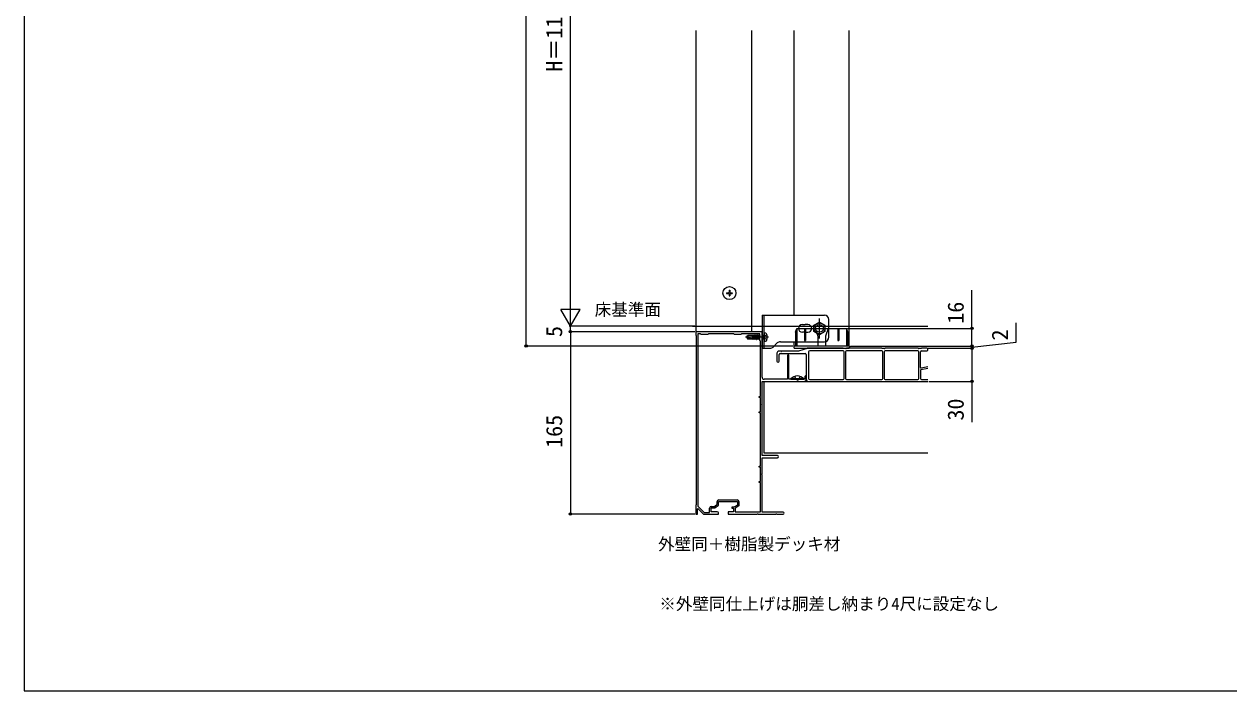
# Model space of a CAD drawing. Units: millimetres, scale not verified. Extents: x -875 to 875, y -1303 to 1295.
# Drawn here: x -875 to 216, y -1303 to -699 of the extents above; entities that cross this region are included whole.
import ezdxf
from ezdxf.enums import TextEntityAlignment as Align

# ---------------------------------------------------------------- set-up
doc = ezdxf.new("R2010")
doc.units = ezdxf.units.MM
doc.header["$LTSCALE"] = 8
for name, color, linetype in [('0-1_USER1', 3, 'Continuous'), ('0-2_YKK_11', 7, 'Continuous'), ('0-3_YKK_12', 2, 'Continuous'), ('0-4_YKK_13', 4, 'Continuous'), ('0-5_YKK_D', 6, 'Continuous'), ('0-6_YKK_ZWAK', 7, 'Continuous')]:
    doc.layers.add(name, color=color, linetype=linetype)
doc.styles.add('ＭＳ ゴシック', font='')
doc.styles.get('ＭＳ ゴシック').set_extended_font_data('MS Gothic')

msp = doc.modelspace()

# ---------------------------------------------------------------- linework, layer by layer
at = {"layer": '0-2_YKK_11'}
for p, q in [((-167, -1020.7), (-167, -1018.3)), ((-246.1, -1129.9), (-229.4, -1129.9))]:
    msp.add_line(p, q, dxfattribs=at)
for points in [[(-207, -1018.7), (-207, -977.7), (-228.542, -977.7), (-228.725, -977.82), (-229.275, -977.82), (-229.458, -977.7), (-249.542, -977.7), (-249.725, -977.82), (-250.275, -977.82), (-250.458, -977.7), (-258.542, -977.7), (-258.725, -977.82), (-259.275, -977.82), (-259.458, -977.7), (-267, -977.7), (-267, -980.7), (-266.7, -981)], [(-266.7, -981), (-266.7, -1134.4), (-267, -1134.7), (-267, -1142.7), (-265.5, -1142.7), (-265.5, -1137.8), (-265.132, -1137.646), (-260, -1142.7), (-246.5, -1142.7), (-246.5, -1141.7)], [(-265.1, -979.5), (-265.1, -1135.572), (-259.386, -1141.2), (-254.4, -1141.2), (-254.4, -1137.2)], [(-227.9, -1131.4), (-227.9, -1135.254), (-231.4, -1137.254), (-231.4, -1140.7), (-208.5, -1140.7), (-208.5, -1114.2), (-209.5, -1114.2), (-209.5, -1113.2), (-208.5, -1113.2), (-208.5, -1100.2), (-209.5, -1100.2), (-209.5, -1099.2), (-208.5, -1099.2), (-208.5, -1051.2), (-209.5, -1051.2), (-209.5, -1050.2), (-208.5, -1050.2), (-208.5, -1037.2), (-209.5, -1037.2), (-209.5, -1036.2), (-208.5, -1036.2), (-208.5, -986.2), (-209, -985.7), (-209, -979.7), (-225.5, -979.7), (-226, -980.2), (-232, -980.2), (-232.7, -979.5), (-246.8, -979.5), (-247, -979.7), (-255.5, -979.7), (-256, -980.2), (-262, -980.2), (-262.7, -979.5), (-265.1, -979.5)], [(-184, -999.4), (-184, -1020.7), (-205, -1020.7)], [(-168.2, -1018.3), (-168.2, -1020.7), (-174.542, -1020.7), (-174.725, -1020.82), (-175.275, -1020.82), (-175.458, -1020.7), (-182.6, -1020.7), (-182.6, -999.4)], [(-193, -1089.7), (-207, -1089.7), (-207, -1044.158), (-207.12, -1043.975), (-207.12, -1043.425), (-207, -1043.242), (-207, -1022.7), (-169, -1022.7)], [(-187.8, -1141.1), (-207, -1141.1), (-207, -1107.158), (-207.12, -1106.975), (-207.12, -1106.425), (-207, -1106.242), (-207, -1091.7), (-193, -1091.7)], [(-247.5, -1140.7), (-253.1, -1140.7), (-253.1, -1137), (-249.6, -1137), (-246.3, -1134.5), (-246.3, -1131.2), (-229.2, -1131.2), (-229.2, -1134.5), (-232.525, -1136.4), (-234.2, -1136.4), (-234.2, -1137.3), (-232.7, -1137.3), (-232.7, -1140.7), (-237.5, -1140.7), (-237.5, -1142.7), (-211.458, -1142.7), (-211.275, -1142.58), (-210.725, -1142.58), (-210.542, -1142.7), (-194.458, -1142.7), (-194.275, -1142.58), (-193.725, -1142.58), (-193.542, -1142.7), (-187.8, -1142.7)], [(-252.9, -1135.7), (-250.037, -1135.7), (-247.6, -1133.854), (-247.6, -1131.4)]]:
    msp.add_lwpolyline(points, dxfattribs=at)
for centre, radius, start, end in [((-183.3, -999.4), 0.7, 90.00001, 179.99999), ((-183.3, -999.4), 0.7, 0.00001, 89.99999), ((-205, -1018.7), 2, 180.00001, 269.99999), ((-169, -1020.7), 2, 270.00001, 359.99999), ((-167.6, -1018.3), 0.6, 90.00001, 179.99999), ((-167.6, -1018.3), 0.6, 0.00001, 89.99999), ((-193, -1090.7), 1, 0.00001, 89.99999), ((-193, -1090.7), 1, 270.00001, 359.99999), ((-246.1, -1131.4), 1.5, 90.00001, 179.99999), ((-229.4, -1131.4), 1.5, 0.00001, 89.99999), ((-252.9, -1137.2), 1.5, 90.00001, 179.99999), ((-247.5, -1141.7), 1, 0.00001, 89.99999), ((-187.8, -1141.9), 0.8, 0.00001, 89.99999), ((-187.8, -1141.9), 0.8, 270.00001, 359.99999)]:
    msp.add_arc(centre, radius, start, end, dxfattribs=at)
at = {"layer": '0-3_YKK_12'}
for p, q in [((-216.5, -705.224), (-216.5, -977.7)), ((-178, -962.7), (-178, -705.224)), ((-128, -990.7), (-128, -705.224)), ((-270.006, -972.7), (-57, -972.7)), ((-178, -990.7), (-178, -986.7)), ((-205, -1022.7), (-57, -1022.7))]:
    msp.add_line(p, q, dxfattribs=at)
for points in [[(-216.5, -977.7), (-266.5, -977.7), (-266.5, -705.224)], [(-57, -1087.7), (-205, -1087.7), (-205, -1022.7)]]:
    msp.add_lwpolyline(points, dxfattribs=at)
at = {"layer": '0-4_YKK_13'}
for p, q in [((-239, -942.35), (-239, -943.05)), ((-239, -942.35), (-237.35, -942.35)), ((-239, -943.05), (-237.35, -943.05)), ((-236.85, -940.2), (-236.15, -940.2)), ((-236.85, -940.2), (-236.85, -941.85)), ((-236.85, -943.55), (-236.85, -945.2)), ((-236.85, -945.2), (-236.15, -945.2)), ((-236.15, -940.2), (-236.15, -941.85)), ((-236.15, -943.55), (-236.15, -945.2)), ((-235.65, -942.35), (-234, -942.35)), ((-235.65, -943.05), (-234, -943.05)), ((-234, -942.35), (-234, -943.05)), ((-207, -962.7), (-150.5, -962.7)), ((-207, -962.7), (-207, -992.7)), ((-205, -992.7), (-205, -962.7)), ((-155, -983.7), (-155, -965.7)), ((-146.5, -982.7), (-146.5, -966.7)), ((-221, -982.7), (-219.938, -981)), ((-215.5, -981), (-219.938, -981)), ((-215.5, -984.4), (-215.5, -981)), ((-215.3, -981.225), (-215.5, -981)), ((-214.871, -984.8), (-215.5, -981.455)), ((-215.3, -981.225), (-214.722, -981.225)), ((-214.51, -984.175), (-215.3, -981.225)), ((-214.722, -981.225), (-213.932, -984.175)), ((-213.571, -984.8), (-214.361, -980.6)), ((-213.471, -984.8), (-214.261, -980.6)), ((-213.9, -981.225), (-214.261, -980.6)), ((-213.11, -984.175), (-213.9, -981.225)), ((-213.9, -981.225), (-213.322, -981.225)), ((-213.322, -981.225), (-212.532, -984.175)), ((-212.171, -984.8), (-212.961, -980.6)), ((-212.071, -984.8), (-212.861, -980.6)), ((-212.5, -981.225), (-212.861, -980.6)), ((-211.71, -984.175), (-212.5, -981.225)), ((-212.5, -981.225), (-211.922, -981.225)), ((-211.922, -981.225), (-211.561, -980.6)), ((-211.922, -981.225), (-211.132, -984.175)), ((-210.771, -984.8), (-211.561, -980.6)), ((-211.561, -980.6), (-211.461, -980.6)), ((-210.671, -984.8), (-211.461, -980.6)), ((-211.1, -981.225), (-211.461, -980.6)), ((-210.31, -984.175), (-211.1, -981.225)), ((-211.1, -981.225), (-210.522, -981.225)), ((-210.522, -981.225), (-210.161, -980.6)), ((-210.522, -981.225), (-209.732, -984.175)), ((-209.371, -984.8), (-210.161, -980.6)), ((-210.161, -980.6), (-210.061, -980.6)), ((-209.271, -984.8), (-210.061, -980.6)), ((-209.7, -981.225), (-210.061, -980.6)), ((-209, -983.838), (-209.7, -981.225)), ((-209.7, -981.225), (-209.122, -981.225)), ((-209.122, -981.225), (-209, -981.014)), ((-209.122, -981.225), (-209, -981.679)), ((-206.9, -981.225), (-206.322, -981.225)), ((-206.322, -981.225), (-205.961, -980.6)), ((-206.322, -981.225), (-205.532, -984.175)), ((-205.961, -980.6), (-205.861, -980.6)), ((-205.5, -983.049), (-205.961, -980.6)), ((-205.5, -981.225), (-205.861, -980.6)), ((-205.5, -982.517), (-205.861, -980.6)), ((-205.4, -981), (-205.5, -981)), ((-205.5, -984.4), (-205.5, -981)), ((-204.364, -981.442), (-205.033, -982.7)), ((-203.521, -979.096), (-205, -978.7)), ((-205, -978.7), (-205, -986.7)), ((-202.433, -980.5), (-204.364, -981.442)), ((-176.7, -977.997), (-175.5, -974.7)), ((-176.7, -977.997), (-176.7, -990.7)), ((-175.5, -974.7), (-175.5, -990.7)), ((-175.5, -974.7), (-159, -974.7)), ((-170.5, -971.2), (-168, -971.2)), ((-168, -978.2), (-170.5, -978.2)), ((-168.5, -974.7), (-168.5, -985.7)), ((-165.501, -971.2), (-168, -971.2)), ((-168, -978.2), (-165.501, -978.2)), ((-167.5, -974.7), (-167.5, -985.7)), ((-164, -974.7), (-146, -974.7)), ((-159, -974.7), (-156.5, -981.7)), ((-147, -974.7), (-149.5, -981.7)), ((-138.5, -974.7), (-138.5, -985.7)), ((-137.5, -974.7), (-137.5, -985.7)), ((-129.3, -977.997), (-130.5, -974.7)), ((-129.3, -977.997), (-129.3, -990.7)), ((-201.2, -982.7), (-222, -982.7)), ((-221, -982.7), (-219.938, -984.4)), ((-220.773, -982.604), (-215.5, -984.017)), ((-215.5, -984.4), (-219.938, -984.4)), ((-214.971, -984.8), (-215.5, -981.986)), ((-215.5, -983.545), (-215.332, -984.175)), ((-215.5, -984.175), (-215.332, -984.175)), ((-215.332, -984.175), (-214.971, -984.8)), ((-214.971, -984.8), (-214.871, -984.8)), ((-214.51, -984.175), (-214.871, -984.8)), ((-214.51, -984.175), (-213.932, -984.175)), ((-213.932, -984.175), (-213.571, -984.8)), ((-213.571, -984.8), (-213.471, -984.8)), ((-213.11, -984.175), (-213.471, -984.8)), ((-213.11, -984.175), (-211.132, -984.175)), ((-212.532, -984.175), (-212.171, -984.8)), ((-212.171, -984.8), (-212.071, -984.8)), ((-211.71, -984.175), (-212.071, -984.8)), ((-210.31, -984.175), (-210.671, -984.8)), ((-210.31, -984.175), (-209.732, -984.175)), ((-209.732, -984.175), (-209.371, -984.8)), ((-209.371, -984.8), (-209.271, -984.8)), ((-209, -984.332), (-209.271, -984.8)), ((-206.471, -984.8), (-207, -981.986)), ((-206.571, -984.8), (-207, -982.518)), ((-207, -983.919), (-206.932, -984.175)), ((-207, -984.175), (-206.932, -984.175)), ((-206.11, -984.175), (-206.471, -984.8)), ((-206.11, -984.175), (-205.5, -984.175)), ((-205.4, -984.4), (-205.5, -984.4)), ((-203.521, -986.304), (-205, -986.7)), ((-193.172, -987.872), (-196.829, -991.528)), ((-190.343, -986.7), (-150.5, -986.7)), ((-178.2, -990.7), (-178.2, -991.7)), ((-127.8, -990.7), (-178.2, -990.7)), ((-168.5, -985.7), (-167.5, -985.7)), ((-156.5, -981.7), (-156.5, -990.7)), ((-149.5, -981.7), (-149.5, -990.7)), ((-138.5, -985.7), (-137.5, -985.7)), ((-127.8, -990.7), (-127.8, -991.7)), ((-207, -992.7), (-199.657, -992.7)), ((-193.5, -997.2), (-193.5, -1004.2)), ((-190.02, -995.2), (-191.5, -995.2)), ((-191.5, -1004.2), (-191.5, -998.4)), ((-190.5, -997.4), (-168, -997.4)), ((-174.077, -995.2), (-188.981, -995.2)), ((-177.2, -992.7), (-128.8, -992.7)), ((-166.073, -992.723), (-173.927, -995.177)), ((-167, -998.4), (-167, -1020.7)), ((-133.574, -992.7), (-165.924, -992.7)), ((-164.8, -995.9), (-164.8, -1019.9)), ((-133.6, -994.9), (-163.8, -994.9)), ((-133.071, -992.829), (-133.43, -992.721)), ((-131.074, -992.85), (-132.927, -992.85)), ((-132.6, -1019.9), (-132.6, -995.9)), ((-131.4, -995.9), (-131.4, -1019.9)), ((-130.571, -992.721), (-130.93, -992.829)), ((-98.574, -992.7), (-130.427, -992.7)), ((-98.6, -994.9), (-130.4, -994.9)), ((-98.071, -992.829), (-98.43, -992.721)), ((-96.074, -992.85), (-97.927, -992.85)), ((-97.6, -1019.9), (-97.6, -995.9)), ((-96.4, -995.9), (-96.4, -1019.9)), ((-95.571, -992.721), (-95.93, -992.829)), ((-65.824, -992.7), (-95.427, -992.7)), ((-66, -994.9), (-95.4, -994.9)), ((-65.321, -992.829), (-65.68, -992.721)), ((-63.324, -992.85), (-65.177, -992.85)), ((-65, -1019.9), (-65, -995.9)), ((-63.5, -1010.09), (-63.5, -995.9)), ((-62.821, -992.721), (-63.18, -992.829)), ((-57.5, -992.7), (-62.677, -992.7)), ((-62.5, -994.9), (-57.5, -994.9)), ((-57, -994.4), (-57, -993.2)), ((-63.5, -1012.64), (-63.5, -1019.9)), ((-57, -1010.93), (-63.098, -1012.149)), ((-57, -1009.4), (-62.902, -1010.58)), ((-180.9, -1020.452), (-180.9, -1020.7)), ((-169.1, -1020.452), (-180.9, -1020.452)), ((-180.9, -1020.7), (-169.1, -1020.7)), ((-177.5, -1018.117), (-176.145, -1020.835)), ((-175, -1021.444), (-176.145, -1020.835)), ((-175, -1021.444), (-173.855, -1020.835)), ((-172.5, -1018.117), (-173.855, -1020.835)), ((-169.1, -1020.452), (-169.1, -1020.7)), ((-165, -1022.7), (-57, -1022.7)), ((-163.8, -1020.9), (-133.6, -1020.9)), ((-130.4, -1020.9), (-98.6, -1020.9)), ((-95.4, -1020.9), (-66, -1020.9)), ((-62.5, -1020.9), (-57, -1020.9))]:
    msp.add_line(p, q, dxfattribs=at)
msp.add_lwpolyline([(-155, -980.474), (-160, -977.587), (-160, -971.813), (-155, -968.927), (-150, -971.813), (-150, -977.587)], close=True, dxfattribs=at)
for points in [[(-214.722, -981.225), (-214.361, -980.6), (-214.261, -980.6)], [(-213.322, -981.225), (-212.961, -980.6), (-212.861, -980.6)], [(-206.11, -984.175), (-206.9, -981.225), (-207, -981.052)], [(-147, -974.7), (-130.5, -974.7), (-130.5, -990.7)], [(-211.132, -984.175), (-210.771, -984.8), (-210.671, -984.8)], [(-206.932, -984.175), (-206.571, -984.8), (-206.471, -984.8)], [(-202.433, -984.9), (-204.364, -983.958), (-205.033, -982.7)]]:
    msp.add_lwpolyline(points, dxfattribs=at)
for centre, radius in [((-236.5, -942.7), 5.9), ((-155, -974.7), 5), ((-155, -974.7), 3.5)]:
    msp.add_circle(centre, radius, dxfattribs=at)
for centre, radius, start, end in [((-237.35, -941.85), 0.5, 270, 0), ((-237.35, -943.55), 0.5, 0, 90), ((-235.65, -941.85), 0.5, 180, 270), ((-235.65, -943.55), 0.5, 90, 180), ((-150.5, -966.7), 4, 0, 90), ((-221.908, -982.54), 2.5, 350.31336, 38.01351), ((-205.4, -980.6), 0.4, 270, 0), ((-203.883, -980.449), 1.4, 14.32332, 75), ((-212.7, -982.7), 10.5, 345.67668, 14.32332), ((-170.5, -974.7), 3.5, 90, 270), ((-165.501, -974.7), 3.5, 270, 90), ((-220.825, -982.797), 0.2, 75, 148), ((-205.4, -984.8), 0.4, 0, 90), ((-203.883, -984.951), 1.4, 285, 345.67668), ((-199.657, -988.7), 4, 270, 314.99992), ((-190.343, -990.7), 4, 90, 134.99992), ((-177.2, -991.7), 1, 180, 270), ((-150.5, -982.7), 4, 270, 0), ((-128.8, -991.7), 1, 270, 0), ((-191.5, -997.2), 2, 90, 180), ((-190.5, -998.4), 1, 90, 180), ((-190.02, -995.5), 0.3, 30, 90), ((-189.5, -995.2), 0.3, 210, 330), ((-188.981, -995.5), 0.3, 90, 150), ((-174.077, -994.7), 0.5, 270, 287.35402), ((-168, -998.4), 1, 0, 90), ((-165.924, -993.2), 0.5, 90, 107.35402), ((-163.8, -995.9), 1, 90, 180), ((-133.6, -995.9), 1, 0, 90), ((-133.574, -993.2), 0.5, 73.30076, 90), ((-132.927, -992.35), 0.5, 253.30076, 270), ((-130.4, -995.9), 1, 90, 180), ((-131.074, -992.35), 0.5, 270, 286.69924), ((-130.427, -993.2), 0.5, 90, 106.69924), ((-98.6, -995.9), 1, 0, 90), ((-98.574, -993.2), 0.5, 73.30076, 90), ((-97.927, -992.35), 0.5, 253.30076, 270), ((-95.4, -995.9), 1, 90, 180), ((-96.074, -992.35), 0.5, 270, 286.69924), ((-95.427, -993.2), 0.5, 90, 106.69924), ((-66, -995.9), 1, 360, 90), ((-65.824, -993.2), 0.5, 73.30076, 90), ((-65.177, -992.35), 0.5, 253.30076, 270), ((-62.5, -995.9), 1, 90, 180), ((-63.324, -992.35), 0.5, 270, 286.69924), ((-62.677, -993.2), 0.5, 90, 106.69924), ((-57.5, -993.2), 0.5, 0, 90), ((-57.5, -994.4), 0.5, 270, 0), ((-192.5, -1004.2), 1, 180, 0), ((-63, -1010.09), 0.5, 180, 281.30993), ((-63, -1012.64), 0.5, 101.30993, 180), ((-175, -1025.4), 7.7, 39.98312, 140.01688), ((-165, -1020.7), 2, 180, 270), ((-163.8, -1019.9), 1, 180, 270), ((-133.6, -1019.9), 1, 270, 0), ((-130.4, -1019.9), 1, 180, 270), ((-98.6, -1019.9), 1, 270, 0), ((-95.4, -1019.9), 1, 180, 270), ((-66, -1019.9), 1, 270, 360), ((-62.5, -1019.9), 1, 180, 270)]:
    msp.add_arc(centre, radius, start, end, dxfattribs=at)
for centre, major_axis, start_param, end_param in [((-168, -976.617), (0, -1.38), 4.71238898, 7.85398163), ((-138, -976.617), (0, 1.38), 1.57079633, 4.71238898)]:
    msp.add_ellipse(centre, major_axis=major_axis, ratio=0.362319, start_param=start_param, end_param=end_param, dxfattribs=at)
at = {"layer": '0-5_YKK_D'}
for p, q in [((-420.5, -990.7), (-420.5, -205.7)), ((-380.5, -955.2), (-380.5, -423.2)), ((-380.5, -972.7), (-380.5, -942.389)), ((-380.5, -972.7), (-389.25, -957.545)), ((-371.75, -957.545), (-389.25, -957.545)), ((-380.5, -972.7), (-371.75, -957.545)), ((-380.5, -972.7), (-380.5, -968.4)), ((-267.7, -972.7), (-381.5, -972.7)), ((-267.7, -972.7), (-381.5, -972.7)), ((-267.7, -977.7), (-381.5, -977.7)), ((-267.7, -977.7), (-381.5, -977.7)), ((-380.5, -977.7), (-380.5, -972.7)), ((-380.5, -977.7), (-380.5, -1142.7)), ((-380.5, -977.7), (-380.5, -982)), ((-129.5, -974.7), (-16, -974.7)), ((-179.2, -990.7), (-421.5, -990.7)), ((-126.8, -990.7), (-16, -990.7)), ((-126.8, -990.7), (-16, -990.7)), ((-17, -990.7), (-17, -986.4)), ((-17, -990.7), (-17, -992.7)), ((-17, -990.7), (-17, -992.7)), ((-56.5, -992.7), (-16, -992.7)), ((-56.5, -992.7), (-16, -992.7)), ((-17, -992.7), (-17, -997)), ((-56, -1022.7), (-16, -1022.7)), ((-267.7, -1142.7), (-381.5, -1142.7))]:
    msp.add_line(p, q, dxfattribs=at)
for points in [[(-17, -990.7), (-17, -974.7), (-17, -939.968)], [(-17, -991.7), (23, -987.098), (23, -969.507)], [(-17, -992.7), (-17, -1022.7), (-17, -1059.591)]]:
    msp.add_lwpolyline(points, dxfattribs=at)
for centre in [(-380.5, -977.7), (-380.5, -977.7), (-17, -974.7), (-420.5, -990.7), (-17, -990.7), (-17, -990.7), (-17, -992.7), (-17, -992.7), (-17, -1022.7), (-380.5, -1142.7)]:
    msp.add_circle(centre, 1.075, dxfattribs=at)
at = {"layer": '0-6_YKK_ZWAK'}
msp.add_line((-875, 1247.3), (-875, -1302.7), dxfattribs=at)
msp.add_lwpolyline([(-875, -1302.7), (875, -1302.7), (875, 1247.3)], dxfattribs=at)

# ---------------------------------------------------------------- texts
at = {"layer": '0-1_USER1', "style": 'ＭＳ ゴシック'}
for s, p in [('床基準面', (-358.449, -966.427)), ('外壁同＋樹脂製デッキ材', (-301.108, -1178.626)), ('※外壁同仕上げは胴差し納まり4尺に設定なし', (-300, -1232.7))]:
    msp.add_text(s, height=11, dxfattribs=at).set_placement(p, align=Align.BOTTOM_LEFT)
at = {"layer": '0-5_YKK_D', "style": 'ＭＳ ゴシック'}
for s, p in [('H＝1105', (-383.5, -742.439)), ('16', (-20, -970.468)), ('5', (-383.5, -982.473)), ('2', (20, -985.575)), ('30', (-20, -1058.068)), ('165', (-383.5, -1082.814))]:
    msp.add_text(s, height=14.66, rotation=90, dxfattribs=at).set_placement(p, align=Align.BOTTOM_LEFT)

doc.saveas('drawing.dxf')
